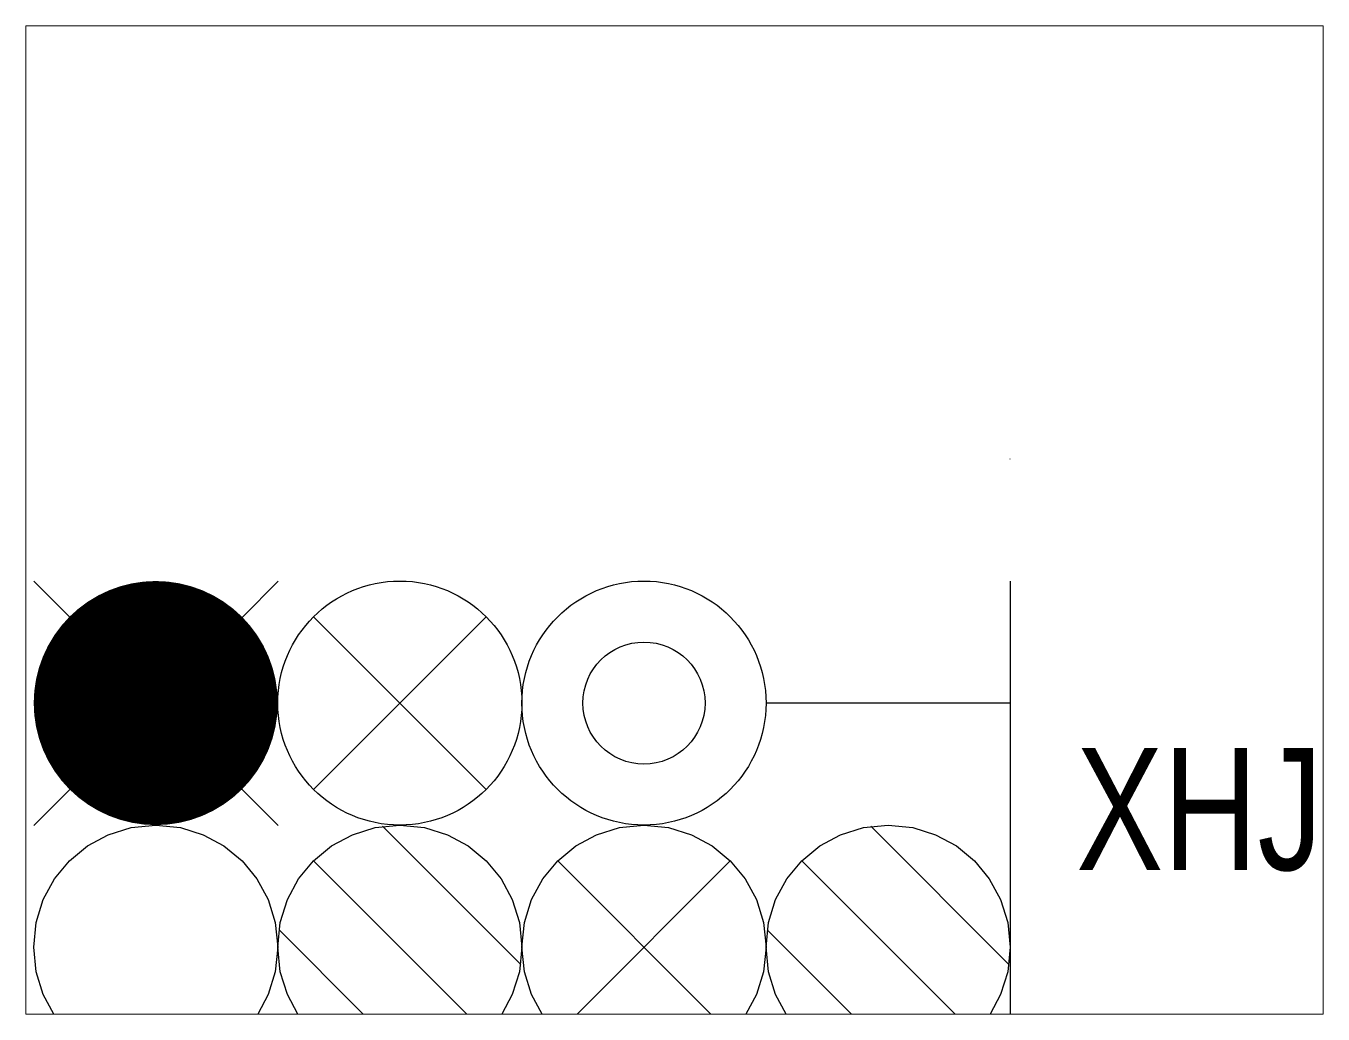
# Paper-space layout '布局1' of a CAD drawing. Header units: inches. Extents: x 1.05 to 9.45, y 0.8 to 7.2.
# The model-space entities are those that its viewports show. They can reach past a viewport. Long polylines and large blocks are cut down to what shows.
import ezdxf

# ---------------------------------------------------------------- set-up
doc = ezdxf.new("R2010")
doc.units = ezdxf.units.IN
doc.header["$MEASUREMENT"] = 0

msp = doc.modelspace()

# ---------------------------------------------------------------- linework, layer by layer
for p, q in [((0, -0.001), (0, 0.001)), ((0, -2), (0, -10)), ((-8.586, -2.586), (-11.414, -5.414)), ((-8.586, -5.414), (-11.414, -2.586)), ((0, -4), (-4, -4)), ((-4.586, -9.414), (-7.414, -6.586)), ((-4.586, -6.586), (-7.414, -9.414))]:
    msp.add_line(p, q)
at = {"color": 1, "linetype": 'ByBlock', "ltscale": 3}
for p, q in [((-15.995, -2.005), (-15.414, -2.586)), ((-12.581, -2.591), (-11.995, -2.005)), ((-15.995, -6.005), (-15.409, -5.419)), ((-12.586, -5.414), (-11.995, -6.005))]:
    msp.add_line(p, q, dxfattribs=at)
at = {"color": 2}
for p, q in [((-8.02, -8.283), (-10.283, -6.02)), ((-0.02, -8.283), (-2.283, -6.02)), ((-8.586, -9.414), (-11.414, -6.586)), ((-0.586, -9.414), (-3.414, -6.586)), ((-9.717, -9.98), (-11.98, -7.717)), ((-1.717, -9.98), (-3.98, -7.717))]:
    msp.add_line(p, q, dxfattribs=at)
at = {"color": 1, "const_width": 2}
msp.add_lwpolyline([(-13, -4, 1), (-15, -4, 1)], format="xyb", close=True, dxfattribs=at)
for centre, radius in [((-10, -4), 2), ((-6, -4), 2), ((-6, -4), 1), ((-6, -8), 2)]:
    msp.add_circle(centre, radius)
at = {"color": 3}
msp.add_circle((-14, -8), 2, dxfattribs=at)
at = {"color": 2}
for centre in [(-10, -8), (-2, -8)]:
    msp.add_circle(centre, 2, dxfattribs=at)

# ---------------------------------------------------------------- texts
at = {"width": 0.8}
msp.add_attdef('XHJNAME', (1.081, -6.737), 'S', height=2, dxfattribs=at)

psp = doc.layouts.new('布局1')

# ---------------------------------------------------------------- viewports
at = {"layer": '0'}
psp.add_viewport(center=(5.25, 4), size=(8.4, 6.4), view_center_point=(-5.4999, -1), view_height=16.193441, dxfattribs=at)

doc.saveas('drawing.dxf')
